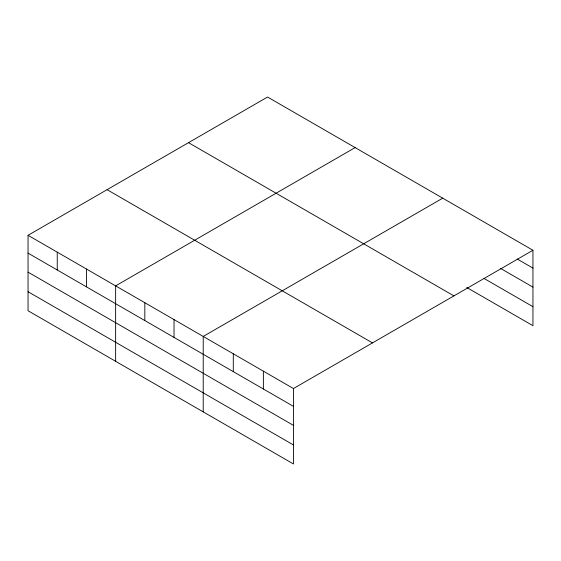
<?xml version="1.0" encoding="UTF-8"?>
<svg xmlns="http://www.w3.org/2000/svg" width="561" height="561" viewBox="0 0 561 561"><rect width="100%" height="100%" fill="white"/><g stroke="black" fill="none" stroke-linecap="round" stroke-linejoin="round"><path stroke-width="0.84" d="M293.452 425.371L293.452 388.535L28.05 235.304L28.05 310.738L293.452 463.968L293.452 425.371L28.05 272.148M466.773 287.491L532.95 325.696L532.95 250.262L267.548 97.032L28.05 235.304M355.127 147.599L115.636 285.872L115.636 361.298M442.713 198.166L203.215 336.439L203.215 411.865M293.452 388.535L532.95 250.262M517.158 258.979L532.95 268.095M500.615 268.431L532.95 287.106M484.073 278.466L532.95 306.685M188.51 142.662L453.919 295.892M107.081 189.674L372.49 342.904M28.05 253.137L293.452 406.367M28.05 291.727L293.452 444.957M263.375 371.172L263.375 389.004M233.299 353.802L233.299 371.634M174.022 319.581L174.022 337.413M144.829 302.73L144.829 320.555M86.436 269.014L86.436 286.846M57.243 252.162L57.243 269.995"/></g></svg>
